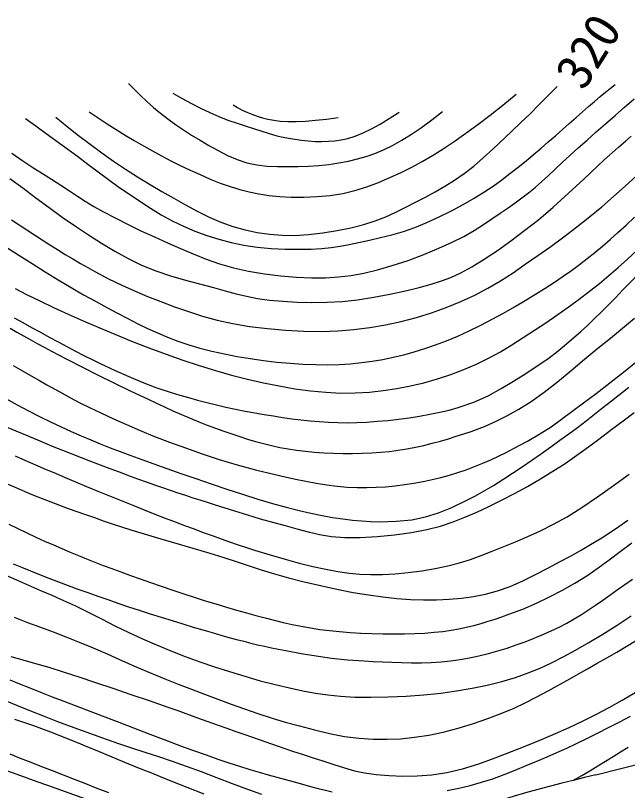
# Model space of a CAD drawing. Units: millimetres, scale not verified. Extents: x 40000 to 680000, y 20000 to 380000.
# Drawn here: x 499118 to 521402, y 309867 to 338086 of the extents above; entities that cross this region are included whole.
import ezdxf
from ezdxf.enums import TextEntityAlignment as Align

# ---------------------------------------------------------------- set-up
doc = ezdxf.new("R2010")
doc.units = ezdxf.units.MM
doc.header["$LTSCALE"] = 1000
doc.layers.add('M-BGD', color=7, linetype='Continuous', lineweight=25)
doc.styles.add('ＭＳ ゴシック', font='')
doc.styles.get('ＭＳ ゴシック').set_extended_font_data('MS Gothic')

msp = doc.modelspace()

# ---------------------------------------------------------------- linework, layer by layer
at = {"layer": 'M-BGD'}
msp.add_line((520255, 310435), (525612, 311807), dxfattribs=at)
for points in [[(499481, 334341), (499860, 334067), (500239, 333791), (501373, 332958), (501751, 332678), (502127, 332394), (502504, 332112), (502883, 331838), (503266, 331575), (503650, 331320), (504035, 331070), (504424, 330831), (504821, 330609), (505231, 330410), (505653, 330234), (506084, 330076), (506525, 329937), (506975, 329819), (507435, 329724), (507920, 329654), (508429, 329608), (508940, 329582), (509431, 329574), (509879, 329579), (510268, 329599), (510614, 329636), (510939, 329688), (511269, 329753), (512013, 329909), (512414, 329999), (512826, 330101), (513244, 330223), (513664, 330369), (514096, 330547), (514543, 330752), (514989, 330975), (515419, 331204), (515816, 331429), (516175, 331651), (516508, 331877), (516821, 332105), (517121, 332334), (517417, 332563), (517707, 332792), (517985, 333024), (518255, 333255), (518518, 333484), (518777, 333708), (519032, 333931), (519284, 334154), (519528, 334372), (519764, 334581), (519988, 334776), (520201, 334958), (520404, 335131), (520598, 335292), (520781, 335441), (520953, 335578)], [(503236, 335610), (503447, 335387), (503669, 335167), (503902, 334950), (504146, 334737), (504401, 334529), (504667, 334323), (504943, 334120), (505231, 333921), (505529, 333729), (505838, 333544), (506159, 333358), (506492, 333170), (506835, 332993), (507185, 332839), (507541, 332722), (507906, 332646), (508281, 332603), (508661, 332585), (509040, 332583), (509415, 332589), (509786, 332602), (510158, 332627), (510527, 332666), (510888, 332719), (511238, 332788), (511570, 332867), (511886, 332956), (512197, 333061), (512513, 333192), (512844, 333354), (513190, 333546), (513542, 333765), (513904, 334011), (514277, 334286), (514664, 334591)], [(500585, 334386), (500996, 334047), (501412, 333717), (501833, 333396), (502257, 333085), (502685, 332785), (503119, 332493), (503558, 332211), (504000, 331939), (504441, 331679), (504879, 331433), (505311, 331195), (505739, 330964), (506167, 330749), (506598, 330559), (507035, 330404), (507476, 330283), (507918, 330190), (508366, 330125), (508823, 330089), (509291, 330081), (509786, 330108), (510305, 330168), (510827, 330254), (511332, 330359), (511797, 330477), (512216, 330608), (512603, 330760), (512969, 330927), (513326, 331104), (513686, 331288), (514048, 331474), (514404, 331665), (514756, 331867), (515105, 332087), (515454, 332331), (515803, 332605), (516150, 332905), (516496, 333222), (517180, 333866), (517518, 334186), (517853, 334511), (518186, 334840), (518516, 335170), (518844, 335499)], [(504844, 335264), (505182, 335068), (505521, 334885), (505859, 334715), (506194, 334558), (506522, 334412), (506853, 334280), (507187, 334160), (507513, 334052), (507819, 333956), (508092, 333871), (508321, 333800), (508512, 333743), (508686, 333696), (508863, 333656), (509063, 333618), (509290, 333581), (509531, 333547), (509779, 333519), (510029, 333502), (510276, 333501), (510513, 333509), (510743, 333524), (510976, 333554), (511222, 333608), (511489, 333695), (511776, 333813), (512077, 333957), (512394, 334129), (512729, 334330), (513083, 334561)], [(498979, 333075), (499380, 332797), (499750, 332553), (500098, 332331), (500434, 332121), (500768, 331910), (501082, 331705), (501371, 331513), (501659, 331325), (501970, 331135), (502327, 330933), (502743, 330714), (503200, 330484), (503683, 330251), (504174, 330024), (504656, 329810), (505125, 329605), (505591, 329403), (506063, 329211), (506549, 329039), (507058, 328895), (507605, 328776), (508183, 328678), (508772, 328603), (509350, 328553), (509897, 328531), (510400, 328536), (510874, 328566), (511336, 328623), (511805, 328708), (512299, 328822), (512839, 328977), (513412, 329171), (513988, 329389), (514536, 329614), (515023, 329831), (515443, 330042), (515815, 330257), (516153, 330474), (516770, 330891), (517054, 331083), (517312, 331264), (517554, 331442), (517792, 331627), (518039, 331827), (518286, 332041), (518528, 332263), (519029, 332737), (519307, 332992), (519609, 333263), (519930, 333550), (520264, 333846), (520606, 334147), (520950, 334447), (521297, 334748), (521650, 335052)], [(501802, 334584), (502130, 334362), (502457, 334146), (502785, 333936), (503114, 333732), (503445, 333534), (503776, 333341), (504106, 333155), (504438, 332974), (504775, 332799), (505119, 332629), (505474, 332460), (505838, 332292), (506206, 332132), (506575, 331985), (506939, 331859), (507290, 331753), (507631, 331662), (507976, 331588), (508337, 331532), (508727, 331496), (509159, 331476), (509623, 331473), (510102, 331490), (510579, 331532), (511038, 331603), (511477, 331709), (511908, 331845), (512332, 332005), (512748, 332182), (513157, 332369), (513550, 332563), (513928, 332768), (514303, 332989), (514686, 333233), (515091, 333502), (515515, 333798), (515950, 334117), (516399, 334459), (516864, 334826), (517347, 335218)], [(507046, 334832), (507204, 334734), (507368, 334644), (507539, 334562), (507720, 334488), (507912, 334423), (508109, 334365), (508309, 334313), (508522, 334272), (508761, 334243), (509035, 334228), (509344, 334229), (509680, 334243), (510045, 334270), (510442, 334311), (510872, 334367)], [(498908, 332155), (499383, 331805), (499861, 331447), (500340, 331089), (500820, 330742), (501301, 330413), (501779, 330099), (502254, 329793), (502732, 329502), (503217, 329234), (503712, 328994), (504230, 328788), (504768, 328610), (505309, 328455), (506322, 328186), (506758, 328064), (507153, 327956), (507534, 327862), (507931, 327784), (508369, 327724), (508857, 327679), (509375, 327648), (509913, 327635), (510462, 327643), (511010, 327675), (511576, 327737), (512165, 327826), (512752, 327934), (513313, 328055), (513820, 328181), (514252, 328301), (514625, 328419), (514973, 328552), (515331, 328719), (515733, 328937), (516185, 329210), (516663, 329528), (517160, 329883), (517665, 330264), (518169, 330664), (518428, 330879), (518698, 331113), (518975, 331360), (519256, 331616), (519535, 331874), (519808, 332128), (520316, 332605), (520543, 332816), (520746, 333000), (521075, 333292), (521326, 333510), (521534, 333688)], [(498973, 330643), (499250, 330462), (499528, 330281), (499808, 330099), (500090, 329918), (500372, 329738), (500653, 329561), (500932, 329388), (501209, 329221), (501481, 329059), (501749, 328906), (502010, 328762), (502510, 328500), (502987, 328267), (503453, 328056), (503924, 327860), (504412, 327670), (504913, 327483), (505416, 327304), (505931, 327139), (506467, 326992), (507033, 326869), (507642, 326768), (508290, 326685), (508954, 326623), (509613, 326586), (510246, 326578), (510851, 326599), (511443, 326648), (512023, 326722), (512594, 326820), (513157, 326942), (513714, 327088), (514264, 327261), (514804, 327456), (515330, 327671), (515838, 327903), (516322, 328155), (516784, 328429), (517234, 328720), (517682, 329026), (518138, 329344), (518607, 329678), (519084, 330030), (519559, 330393), (520023, 330760), (520467, 331122), (520897, 331490), (521320, 331868), (521725, 332243)], [(498764, 329659), (499239, 329356), (499720, 329052), (500201, 328752), (500678, 328460), (501145, 328181), (501598, 327919), (502030, 327680), (502439, 327459), (502828, 327249), (503204, 327051), (503569, 326865), (503930, 326690), (504291, 326526), (504657, 326373), (505033, 326231), (505424, 326100), (505836, 325979), (506269, 325868), (506723, 325767), (507191, 325675), (507668, 325594), (508152, 325524), (508635, 325467), (509115, 325422), (509586, 325391), (510044, 325373), (510483, 325371), (510905, 325383), (511314, 325408), (511713, 325446), (512104, 325498), (512490, 325562), (512872, 325640), (513253, 325732), (513635, 325837), (514021, 325956), (514414, 326089), (514815, 326240), (515225, 326413), (515640, 326604), (516057, 326810), (516472, 327027), (516882, 327252), (517284, 327482), (517674, 327712), (518049, 327941), (518407, 328163), (518743, 328379), (519060, 328593), (519361, 328806), (519650, 329020), (519932, 329238), (520210, 329462), (520487, 329693), (520768, 329935), (521055, 330188), (521354, 330456), (521659, 330737)], [(499106, 328141), (499525, 327925), (499999, 327692), (500503, 327453), (501034, 327211), (501584, 326968), (502147, 326727), (502734, 326482), (503347, 326232), (503974, 325985), (504600, 325749), (505211, 325535), (505808, 325339), (506399, 325156), (506985, 324989), (507566, 324840), (508143, 324710), (508719, 324596), (509292, 324498), (509860, 324420), (510417, 324365), (510961, 324339), (511489, 324342), (512003, 324372), (512506, 324426), (513004, 324503), (513498, 324599), (513992, 324716), (514484, 324856), (514968, 325017), (515442, 325196), (515902, 325391), (516344, 325607), (516772, 325844), (517189, 326098), (517600, 326361), (518011, 326626), (518423, 326897), (518835, 327177), (519241, 327463), (519637, 327753), (520020, 328044), (520382, 328333), (520726, 328621), (521063, 328914), (521402, 329218), (521754, 329538)], [(499073, 327082), (499386, 326906), (499703, 326729), (500024, 326552), (500346, 326376), (500667, 326202), (500987, 326033), (501302, 325868), (501611, 325710), (501912, 325560), (502203, 325419), (502743, 325164), (503240, 324938), (503726, 324735), (504232, 324544), (504792, 324358), (505098, 324265), (505417, 324173), (505748, 324083), (506087, 323995), (506432, 323910), (506782, 323828), (507133, 323752), (507483, 323681), (507830, 323616), (508171, 323557), (508508, 323504), (508843, 323453), (509176, 323406), (509509, 323364), (509842, 323328), (510177, 323298), (510515, 323276), (510856, 323263), (511201, 323259), (511551, 323266), (511912, 323283), (512287, 323310), (512671, 323345), (513060, 323389), (513448, 323440), (513832, 323500), (514207, 323566), (514568, 323640), (514911, 323720), (515232, 323807), (515810, 324007), (516327, 324242), (516802, 324501), (517252, 324776), (517696, 325055), (518116, 325324), (518499, 325590), (518873, 325874), (519265, 326198), (519703, 326583), (519941, 326802), (520187, 327036), (520440, 327282), (520699, 327542), (520965, 327811), (521238, 328091), (522097, 328972)], [(498921, 326696), (499167, 326557), (499412, 326420), (499658, 326284), (499909, 326147), (500166, 326008), (500433, 325866), (500985, 325575), (501552, 325281), (502130, 324986), (502718, 324695), (503313, 324410), (503919, 324124), (504228, 323980), (504540, 323836), (504852, 323693), (505165, 323554), (505478, 323420), (505789, 323292), (506097, 323171), (506401, 323058), (506700, 322953), (506993, 322851), (507283, 322754), (507571, 322662), (507859, 322576), (508149, 322497), (508441, 322425), (508738, 322361), (509042, 322305), (509354, 322258), (509677, 322219), (510009, 322189), (510349, 322165), (510695, 322150), (511042, 322141), (511390, 322141), (511736, 322148), (512077, 322163), (512410, 322186), (512733, 322216), (513051, 322256), (513367, 322307), (513680, 322367), (513990, 322434), (514295, 322509), (514594, 322590), (514886, 322675), (515169, 322763), (515444, 322853), (515707, 322944), (516190, 323126), (516625, 323314), (517037, 323521), (517451, 323758), (517891, 324036), (518364, 324369), (518853, 324749), (519349, 325157), (519842, 325570), (520324, 325970), (520780, 326342), (521218, 326700), (521656, 327064)], [(499037, 325339), (499371, 325147), (499689, 324965), (499989, 324795), (500264, 324641), (500732, 324381), (501117, 324170), (501465, 323986), (501819, 323807), (502225, 323614), (502681, 323403), (503158, 323189), (503657, 322975), (504181, 322762), (504730, 322553), (505307, 322342), (505910, 322128), (506538, 321919), (507188, 321722), (507860, 321544), (508208, 321460), (508568, 321374), (508937, 321289), (509312, 321207), (509692, 321130), (510072, 321060), (510451, 321000), (510826, 320952), (511194, 320917), (511553, 320899), (511905, 320896), (512255, 320906), (512603, 320929), (512948, 320963), (513289, 321007), (513626, 321060), (513958, 321123), (514284, 321192), (514604, 321268), (514918, 321350), (515227, 321441), (515532, 321545), (515833, 321659), (516129, 321781), (516420, 321910), (516703, 322043), (516979, 322180), (517247, 322317), (517506, 322453), (517756, 322586), (518211, 322849), (518618, 323113), (519002, 323386), (519797, 323977), (520260, 324325), (520759, 324711), (521254, 325101), (521705, 325460)], [(498763, 324140), (499179, 323914), (499591, 323696), (499998, 323487), (500398, 323290), (500783, 323107), (501151, 322938), (501507, 322781), (501857, 322632), (502207, 322489), (502562, 322348), (502929, 322209), (503313, 322066), (503721, 321918), (504157, 321761), (504631, 321592), (505144, 321411), (505685, 321223), (506245, 321031), (506814, 320840), (507381, 320655), (507938, 320480), (508474, 320320), (508979, 320179), (509444, 320061), (509873, 319964), (510279, 319881), (510665, 319812), (511032, 319756), (511384, 319712), (511722, 319681), (512048, 319662), (512366, 319655), (512677, 319658), (512984, 319671), (513548, 319728), (514044, 319826), (514516, 319972), (515007, 320174), (515558, 320436), (515864, 320595), (516186, 320777), (516520, 320978), (516864, 321193), (517213, 321421), (517565, 321657), (517918, 321899), (518266, 322142), (518609, 322383), (518942, 322619), (519266, 322852), (519582, 323087), (519893, 323325), (520201, 323565), (520509, 323808), (520818, 324054), (521448, 324559)], [(498776, 323112), (499334, 322873), (499916, 322630), (500520, 322385), (500834, 322259), (501164, 322128), (501504, 321995), (501851, 321861), (502202, 321727), (502552, 321594), (502899, 321465), (503238, 321339), (503565, 321219), (503878, 321106), (504178, 320999), (504470, 320897), (504755, 320800), (505033, 320707), (505305, 320617), (505572, 320529), (505834, 320445), (506093, 320362), (506349, 320281), (507096, 320046), (507570, 319899), (508029, 319761), (508481, 319633), (508932, 319515), (509365, 319400), (509777, 319287), (510191, 319189), (510630, 319115), (511115, 319078), (511672, 319081), (512286, 319116), (512920, 319178), (513536, 319264), (514099, 319369), (514596, 319496), (515051, 319646), (515483, 319817), (515911, 320006), (516356, 320212), (516820, 320436), (517291, 320680), (517762, 320940), (518229, 321212), (518685, 321491), (519127, 321778), (519560, 322078), (519986, 322386), (520411, 322701), (520837, 323019), (521250, 323329), (521648, 323632)], [(499109, 322053), (499375, 321934), (499649, 321813), (499936, 321688), (500241, 321556), (500569, 321416), (500924, 321265), (501305, 321105), (501705, 320938), (502119, 320767), (502542, 320594), (502966, 320422), (503387, 320253), (503798, 320089), (504194, 319933), (504569, 319787), (504927, 319650), (505277, 319517), (505620, 319389), (505954, 319266), (506282, 319147), (506602, 319033), (506916, 318923), (507223, 318818), (507524, 318718), (507820, 318623), (508390, 318445), (508932, 318285), (509450, 318144), (509944, 318023), (510419, 317922), (510861, 317843), (511266, 317784), (511658, 317745), (512055, 317726), (512478, 317728), (512939, 317753), (513422, 317801), (513914, 317868), (514397, 317951), (514856, 318047), (515281, 318157), (515682, 318281), (516075, 318421), (516474, 318576), (516894, 318747), (517330, 318927), (517774, 319115), (518231, 319322), (518705, 319559), (519202, 319837), (519738, 320173), (520309, 320558), (520891, 320968), (521463, 321381)], [(498812, 321039), (499135, 320896), (499457, 320758), (499775, 320626), (500091, 320499), (500406, 320376), (500720, 320256), (501035, 320140), (501351, 320026), (501669, 319913), (501990, 319802), (502315, 319692), (502644, 319582), (502978, 319471), (503322, 319360), (503680, 319249), (504045, 319138), (504416, 319028), (504787, 318919), (505864, 318605), (506198, 318506), (506513, 318411), (507080, 318231), (508063, 317905), (508544, 317755), (509061, 317610), (509627, 317467), (510220, 317326), (510822, 317195), (511412, 317080), (511972, 316986), (512499, 316914), (513005, 316859), (513496, 316823), (513975, 316806), (514447, 316809), (514907, 316830), (515353, 316867), (515792, 316926), (516229, 317012), (516672, 317132), (517128, 317297), (517593, 317503), (518056, 317733), (518505, 317968), (518928, 318192), (519323, 318402), (519697, 318610), (520055, 318819), (520403, 319032), (520748, 319253), (521087, 319481), (521416, 319715)], [(498880, 319559), (499207, 319401), (499533, 319246), (499858, 319095), (500180, 318949), (500497, 318808), (500805, 318675), (501107, 318546), (501407, 318422), (501706, 318302), (502008, 318183), (502315, 318064), (502631, 317945), (502958, 317825), (503300, 317701), (503658, 317573), (504033, 317441), (504420, 317307), (504816, 317172), (505217, 317038), (505619, 316907), (506019, 316779), (506413, 316658), (506797, 316543), (507168, 316438), (507524, 316339), (507869, 316244), (508205, 316154), (508536, 316068), (508864, 315988), (509191, 315914), (509521, 315847), (509856, 315787), (510199, 315734), (510552, 315689), (510921, 315652), (511304, 315621), (511697, 315597), (512096, 315580), (512496, 315570), (512893, 315567), (513282, 315571), (513659, 315582), (514019, 315601), (514358, 315627), (514676, 315661), (514978, 315704), (515266, 315755), (515543, 315814), (515810, 315879), (516071, 315951), (516326, 316027), (516580, 316108), (516832, 316193), (517087, 316282), (517594, 316473), (518088, 316687), (518568, 316918), (519035, 317164), (519489, 317420), (519921, 317688), (520330, 317969), (520730, 318263), (521135, 318569), (521558, 318886)], [(499029, 318126), (499341, 317997), (499664, 317866), (499996, 317734), (500335, 317601), (500682, 317468), (501035, 317335), (501391, 317203), (501751, 317072), (502113, 316943), (502476, 316816), (502847, 316689), (503232, 316560), (503627, 316430), (504026, 316301), (504426, 316174), (504823, 316051), (505211, 315932), (505586, 315818), (505945, 315712), (506281, 315615), (506594, 315526), (506887, 315444), (507163, 315369), (507427, 315300), (507682, 315236), (507933, 315175), (508182, 315118), (508435, 315064), (508694, 315011), (508964, 314960), (509514, 314860), (510063, 314770), (510622, 314691), (511204, 314629), (511818, 314585), (512143, 314569), (512479, 314552), (512825, 314537), (513179, 314526), (513537, 314520), (513897, 314521), (514258, 314532), (514615, 314552), (514967, 314585), (515312, 314632), (515653, 314693), (515995, 314767), (516337, 314852), (516678, 314948), (517016, 315052), (517350, 315165), (517678, 315285), (518000, 315411), (518314, 315542), (518619, 315677), (518911, 315817), (519192, 315964), (519462, 316118), (519726, 316278), (519985, 316444), (520242, 316617), (520500, 316795), (520761, 316979), (521027, 317168), (521301, 317362), (521582, 317562)], [(498677, 317744), (499160, 317532), (500032, 317155), (500443, 316975), (500861, 316789), (501302, 316586), (501769, 316360), (502249, 316117), (502741, 315868), (503241, 315622), (503746, 315390), (504257, 315171), (504776, 314958), (505301, 314752), (505832, 314556), (506366, 314371), (506911, 314194), (507469, 314024), (508027, 313866), (508575, 313723), (509101, 313602), (509586, 313499), (510039, 313414), (510486, 313346), (510954, 313298), (511471, 313269), (512055, 313260), (512688, 313272), (513342, 313302), (513989, 313350), (514601, 313414), (515181, 313495), (515746, 313592), (516294, 313707), (516822, 313838), (517325, 313986), (517791, 314147), (518222, 314322), (518638, 314515), (519060, 314731), (519509, 314974), (519996, 315251), (520507, 315557), (521025, 315885), (521534, 316227)], [(499076, 316177), (499560, 315988), (500026, 315813), (500486, 315642), (500952, 315465), (501436, 315273), (501947, 315058), (502475, 314827), (503009, 314590), (503540, 314358), (504057, 314139), (504555, 313936), (505043, 313742), (505525, 313554), (506005, 313372), (506490, 313193), (506974, 313016), (507454, 312841), (507937, 312671), (508428, 312511), (508933, 312361), (509458, 312216), (510000, 312073), (510548, 311943), (511094, 311838), (511626, 311769), (512142, 311735), (512646, 311731), (513147, 311754), (513650, 311805), (514163, 311883), (514695, 311995), (515242, 312140), (515789, 312310), (516321, 312494), (516825, 312684), (517275, 312870), (517681, 313061), (518080, 313266), (518510, 313501), (519297, 313935), (519613, 314111), (519949, 314299), (520298, 314498), (520653, 314702), (521008, 314907), (521355, 315112), (521688, 315311)], [(498950, 314750), (499385, 314620), (499841, 314491), (500327, 314352), (500851, 314191), (501420, 314006), (502029, 313805), (502667, 313591), (503322, 313368), (503984, 313141), (504321, 313023), (504669, 312901), (505025, 312774), (505746, 312516), (506461, 312259), (506808, 312135), (507145, 312016), (507467, 311903), (508679, 311483), (508965, 311385), (509244, 311290), (509515, 311200), (509777, 311114), (510031, 311033), (510275, 310957), (510713, 310818), (511096, 310694), (511457, 310589), (511830, 310505), (512250, 310448), (512722, 310410), (513222, 310391), (513745, 310397), (514282, 310438), (514829, 310520), (515397, 310657), (515989, 310843), (516589, 311059), (517179, 311287), (517740, 311508), (518271, 311721), (518782, 311937), (519278, 312160), (519765, 312390), (520246, 312631), (520729, 312888), (521209, 313158), (521678, 313435)], [(498909, 313902), (499270, 313753), (499639, 313602), (500034, 313444), (500452, 313281), (500879, 313117), (502280, 312585), (502821, 312376), (504006, 311918), (504588, 311696), (505122, 311496), (505605, 311321), (506057, 311160), (506483, 311012), (506888, 310875), (507278, 310748), (507648, 310632), (507994, 310530), (508324, 310436), (509265, 310177), (509565, 310095), (509857, 310017), (510139, 309945), (510411, 309881), (510651, 309822)], [(498660, 313186), (499158, 312977), (499664, 312771), (500165, 312572), (500647, 312384), (501104, 312211), (501543, 312050), (501977, 311895), (502416, 311742), (502873, 311583), (503346, 311422), (503828, 311261), (504320, 311099), (504823, 310930), (505337, 310751), (505877, 310554), (506443, 310342), (507013, 310126), (507563, 309918), (508072, 309732)], [(499082, 312467), (499408, 312355), (499735, 312240), (500064, 312121), (500394, 311998), (500727, 311870), (501063, 311737), (501401, 311600), (501740, 311462), (502079, 311321), (503087, 310903), (503417, 310767), (503742, 310636), (504066, 310506), (504390, 310377), (504714, 310248), (505355, 309994), (505976, 309749)], [(514842, 309861), (515262, 309949), (515676, 310051), (516089, 310165), (516500, 310297), (516909, 310446), (517313, 310607), (517710, 310772), (518099, 310935), (518473, 311093), (518835, 311251), (519192, 311413), (519551, 311581), (519922, 311760), (520312, 311952), (520716, 312157), (521122, 312367), (521515, 312577)], [(519439, 310238), (519739, 310413), (520032, 310587), (520320, 310760), (520602, 310931), (520880, 311102), (521153, 311271), (521421, 311440)], [(498909, 311201), (499294, 311048), (499680, 310895), (500066, 310742), (500451, 310590), (501249, 310278), (501664, 310116), (502082, 309954), (502499, 309792)], [(498824, 310589), (499168, 310463), (499526, 310333), (499900, 310198), (500286, 310060), (501843, 309504)]]:
    msp.add_lwpolyline(points, dxfattribs=at)
msp.add_arc((535111, 247061), 65091, 103.19371, 109.20094, dxfattribs=at)

# ---------------------------------------------------------------- texts
at = {"layer": 'M-BGD', "style": 'ＭＳ ゴシック'}
msp.add_text('320', height=1320, rotation=57.724, dxfattribs=at).set_placement((519966, 336796), align=Align.MIDDLE_CENTER)

doc.saveas('drawing.dxf')
